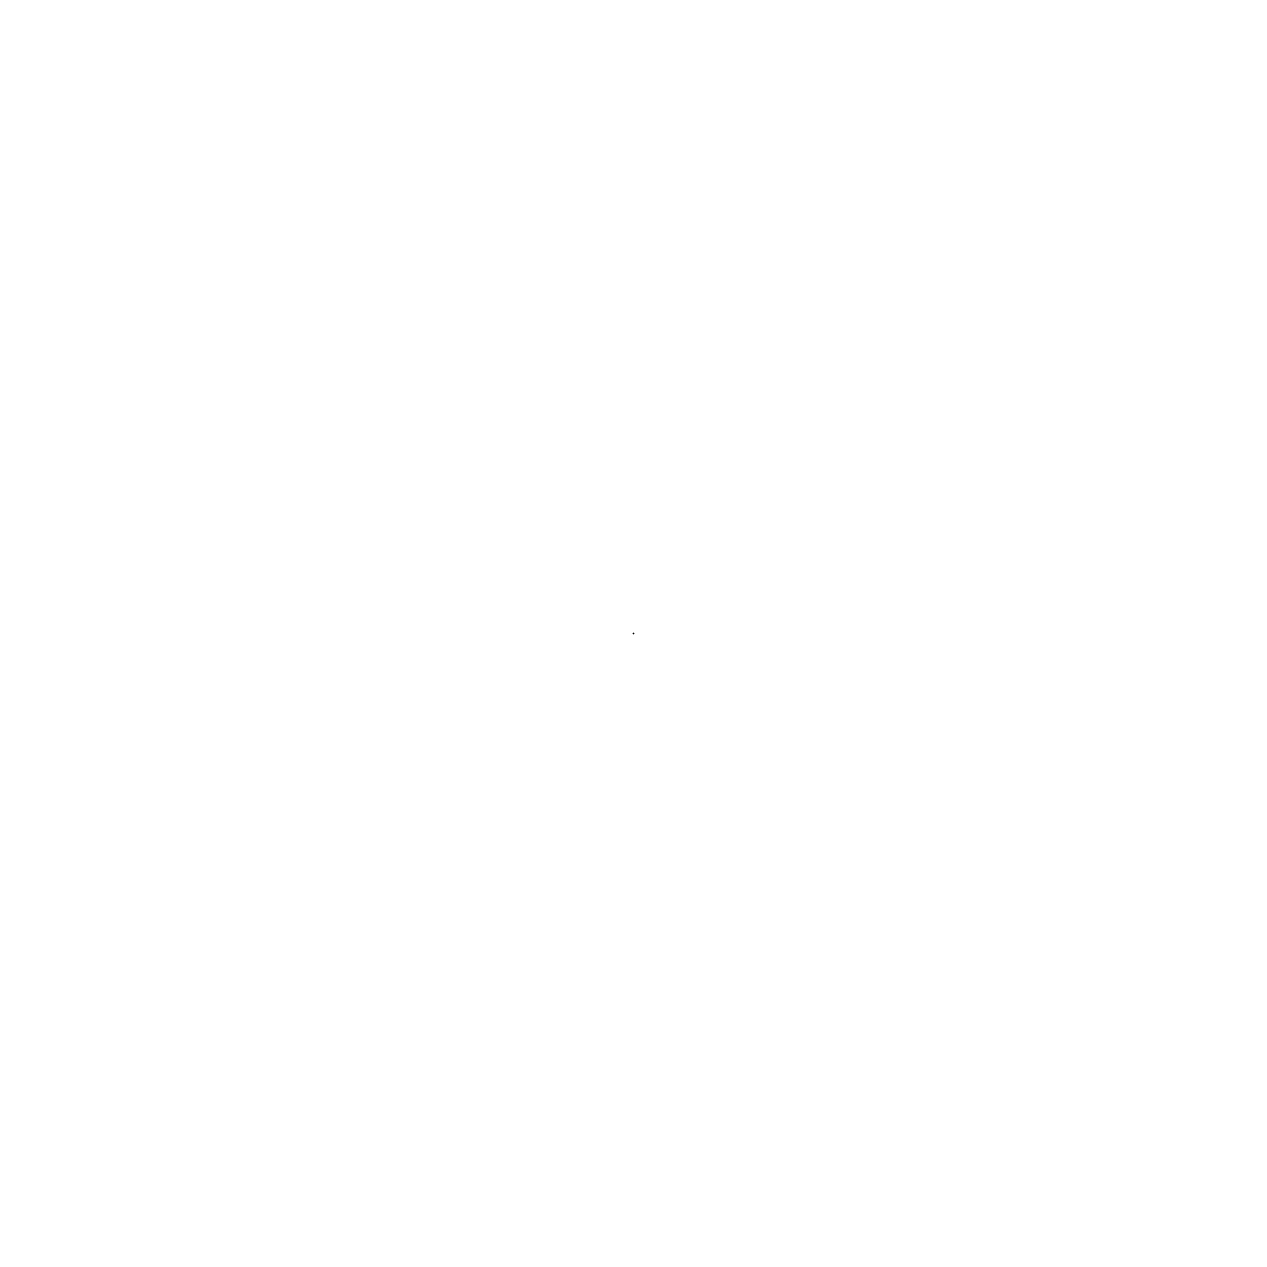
# Model space of a CAD drawing. Extents: x -68057.2862196745 to -68057.2862196745, y 6067337.7991740862 to 6067337.7991740862.
import ezdxf

# ---------------------------------------------------------------- set-up
doc = ezdxf.new("R2010")
doc.units = 0
doc.layers.add('6-211-Принтеры', color=1, linetype='CONTINUOUS')

msp = doc.modelspace()

# ---------------------------------------------------------------- linework, layer by layer
at = {"layer": '6-211-Принтеры'}
msp.add_point((-68057.2862196745, 6067337.7991740862), dxfattribs=at)

doc.saveas('drawing.dxf')
